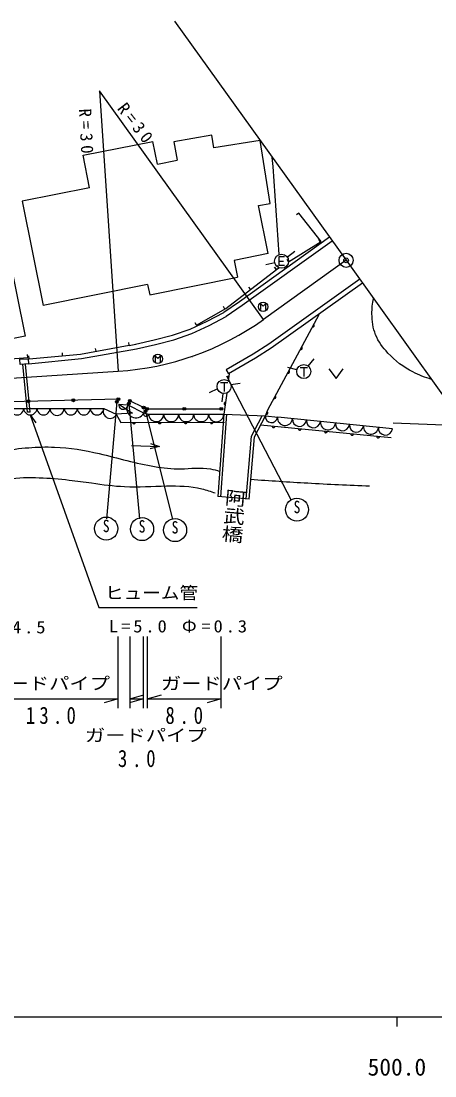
# Model space of a CAD drawing. Units: millimetres, scale not verified. Extents: x 40000 to 680000, y 20000 to 380000.
# Drawn here: x 527982 to 572045, y 198715 to 311177 of the extents above; entities that cross this region are included whole.
import ezdxf
from ezdxf.enums import TextEntityAlignment as Align

# ---------------------------------------------------------------- set-up
doc = ezdxf.new("R2010")
doc.units = ezdxf.units.MM
doc.header["$LTSCALE"] = 1000
doc.header["$PDMODE"] = 32
doc.header["$PDSIZE"] = 500
doc.layers.add('M-BGD', color=7, linetype='Continuous', lineweight=25)
doc.layers.add('M-TTL-BAND', color=7, linetype='Continuous', lineweight=25)
doc.layers.add('M-OTRS', color=6, linetype='Continuous')
doc.styles.add('@ＭＳ ゴシック', font='')
doc.styles.add('ＭＳ ゴシック', font='')
doc.styles.get('@ＭＳ ゴシック').set_extended_font_data('@MS Gothic')
doc.styles.get('ＭＳ ゴシック').set_extended_font_data('MS Gothic')

msp = doc.modelspace()

# ---------------------------------------------------------------- linework, layer by layer
at = {"layer": 'M-BGD'}
for p, q in [((542489, 295920), (542016, 298342)), ((548520, 297664), (548280, 299014)), ((553454, 298430), (548520, 297664)), ((542489, 295920), (544596, 296332)), ((554817, 295684), (554729, 296650)), ((555458, 286293), (554817, 295684)), ((535254, 293411), (528096, 291970)), ((528096, 291970), (530330, 280870)), ((554281, 286396), (553250, 291519)), ((557557, 290715), (557322, 290529)), ((559942, 287693), (557557, 290715)), ((556459, 285512), (559942, 287693)), ((559832, 287624), (559673, 287878)), ((562596, 285670), (553800, 279367)), ((556459, 285512), (556300, 285766)), ((556336, 286041), (557127, 286653)), ((549788, 280540), (555164, 284701)), ((555011, 285417), (554036, 285196)), ((555164, 284701), (554980, 284938)), ((555164, 284701), (555005, 284955)), ((555164, 284701), (555436, 284871)), ((555436, 284871), (555276, 285125)), ((555423, 285574), (555933, 285574)), ((541457, 283108), (530330, 280870)), ((552421, 282578), (552238, 282816)), ((546662, 278744), (549788, 280540)), ((549669, 280472), (549519, 280732)), ((546662, 278744), (546512, 279004)), ((539491, 276620), (539438, 276915)), ((539494, 276607), (540189, 276732)), ((528702, 275326), (528676, 275625)), ((528824, 275185), (534304, 275677)), ((532401, 275506), (532374, 275805)), ((534304, 275677), (539491, 276620)), ((535958, 275978), (535904, 276273)), ((519820, 274580), (528702, 275326)), ((528645, 269470), (528165, 274596)), ((528944, 269498), (528465, 274610)), ((528824, 275185), (528797, 275484)), ((558563, 274386), (559200, 275157)), ((549829, 273991), (550081, 273559)), ((549866, 273342), (556740, 260095)), ((550138, 273551), (550040, 272794)), ((557360, 273997), (556392, 274248)), ((557696, 274228), (558476, 274228)), ((558086, 274228), (558086, 273268)), ((549208, 272635), (549988, 272635)), ((549598, 272635), (549598, 271675)), ((550312, 272429), (551301, 272575)), ((548900, 271983), (548006, 271534)), ((549460, 271488), (549342, 270585)), ((549876, 271521), (549584, 269265)), ((538333, 270859), (523973, 270527)), ((538167, 270569), (537083, 258104)), ((538377, 270321), (539354, 270247)), ((539354, 270247), (541011, 269400)), ((539454, 270422), (540598, 258104)), ((541032, 269963), (539566, 270684)), ((523963, 269888), (536793, 269886)), ((528944, 269498), (528645, 269470)), ((528954, 269204), (529553, 268356)), ((536793, 269886), (538113, 269278)), ((538113, 269278), (538615, 268368)), ((541011, 269400), (541563, 269279)), ((541220, 269576), (544114, 258054)), ((541415, 269837), (549297, 269834)), ((541563, 269279), (549584, 269265)), ((549584, 269265), (548946, 260481)), ((549245, 260459), (549884, 269253)), ((549584, 269265), (553995, 269082)), ((553995, 269082), (555332, 268946)), ((567520, 267706), (555332, 268946)), ((538615, 268368), (549639, 268406)), ((567399, 266732), (553475, 268099)), ((539738, 265931), (542736, 265820)), ((552251, 260203), (548946, 260481)), ((538333, 237915), (538333, 245549)), ((539566, 245549), (539566, 237915)), ((541032, 237915), (541032, 245549)), ((541415, 245549), (541415, 237915)), ((549297, 237915), (549297, 245549)), ((523973, 238915), (538333, 238915)), ((538333, 238915), (536833, 238495)), ((541032, 238915), (539532, 238495)), ((539566, 238915), (541066, 239335)), ((539566, 238915), (541032, 238915)), ((541415, 238915), (542915, 239335)), ((541415, 238915), (549297, 238915)), ((549297, 238915), (547797, 238495))]:
    msp.add_line(p, q, dxfattribs=at)
for points in [[(544321, 311177), (562596, 285670), (575812, 267224)], [(553800, 279367), (536328, 303752), (538306, 273839)], [(502737, 301519), (505021, 271608), (506469, 271718), (520434, 272668), (526406, 273055), (538306, 273839)], [(535254, 293411), (534574, 296887), (542016, 298342)], [(548280, 299014), (544247, 298297), (544596, 296332)], [(553250, 291519), (554496, 291713), (553454, 298430)], [(560831, 288134), (551222, 281249), (549565, 280117)], [(561122, 287728), (551509, 280840), (549824, 279688)], [(554281, 286396), (550664, 285668), (551026, 283872)], [(556023, 286054), (555423, 286054), (555423, 285154), (556023, 285154)], [(541457, 283108), (541681, 281991), (551026, 283872)], [(564041, 283653), (554351, 276737), (552679, 275655), (549829, 273991)], [(564333, 283247), (554622, 276317), (552941, 275229), (550081, 273559)], [(540162, 276726), (542161, 277192), (544111, 277684), (545990, 278320), (547781, 279178), (549565, 280117)], [(553518, 280418), (553518, 281018), (553758, 280798), (553998, 281018), (553998, 280418)], [(540276, 276239), (542284, 276708), (544252, 277204), (546178, 277856), (548014, 278736), (549824, 279688)], [(553995, 269082), (554242, 269724), (557164, 275122), (559705, 279899)], [(558999, 278572), (559036, 278566), (559071, 278568), (559112, 278580), (559142, 278598), (559169, 278624), (559192, 278667), (559198, 278704), (559196, 278739), (559184, 278780), (559166, 278810), (559140, 278837)], [(528761, 274625), (534413, 275208), (540276, 276239)], [(557728, 276184), (557766, 276177), (557801, 276179), (557841, 276191), (557871, 276209), (557899, 276236), (557921, 276278), (557928, 276315), (557926, 276350), (557913, 276391), (557895, 276421), (557869, 276448)], [(542301, 274857), (542301, 275457), (542541, 275237), (542781, 275457), (542781, 274857)], [(550108, 273321), (550071, 273314), (550039, 273300), (550006, 273274), (549984, 273247), (549967, 273212), (549961, 273165), (549968, 273128), (549982, 273096), (550008, 273062), (550036, 273040), (550070, 273024)], [(556362, 273640), (556399, 273634), (556434, 273635), (556475, 273647), (556505, 273665), (556533, 273691), (556555, 273733), (556562, 273771), (556560, 273806), (556548, 273846), (556530, 273876), (556505, 273904)], [(560765, 274087), (561515, 273067), (562265, 274087)], [(554901, 270941), (554938, 270935), (554973, 270936), (555014, 270949), (555044, 270966), (555072, 270992), (555095, 271035), (555101, 271072), (555100, 271107), (555088, 271148), (555070, 271178), (555044, 271205)], [(538377, 270321), (539827, 269372), (538065, 269285)], [(549749, 270542), (549712, 270535), (549680, 270521), (549646, 270495), (549624, 270467), (549608, 270433), (549602, 270386), (549609, 270348), (549623, 270316), (549649, 270283), (549676, 270261), (549710, 270244)], [(528954, 269204), (536256, 248661), (546722, 248661)], [(551952, 260229), (552532, 266936), (553664, 269096)], [(552251, 260203), (552825, 266850), (553995, 269082)], [(554065, 269263), (554103, 269261), (554137, 269267), (554176, 269285), (554204, 269306), (554228, 269335), (554245, 269380), (554247, 269418), (554241, 269453), (554223, 269491), (554202, 269519), (554172, 269543)], [(539843, 268372), (539855, 268336), (539873, 268306), (539903, 268276), (539933, 268259), (539969, 268247), (540017, 268247), (540053, 268259), (540083, 268277), (540113, 268307), (540131, 268337), (540143, 268373)], [(542599, 268382), (542611, 268346), (542629, 268316), (542659, 268286), (542689, 268268), (542725, 268256), (542773, 268256), (542809, 268268), (542839, 268287), (542869, 268317), (542887, 268347), (542899, 268383)], [(545355, 268391), (545367, 268355), (545385, 268325), (545415, 268295), (545445, 268277), (545481, 268266), (545529, 268266), (545565, 268278), (545595, 268296), (545625, 268326), (545643, 268356), (545655, 268392)], [(548111, 268401), (548123, 268365), (548141, 268335), (548171, 268305), (548201, 268287), (548237, 268275), (548285, 268275), (548321, 268287), (548351, 268305), (548381, 268335), (548399, 268366), (548411, 268402)], [(554718, 267977), (554726, 267940), (554741, 267908), (554768, 267875), (554796, 267855), (554831, 267839), (554879, 267835), (554916, 267843), (554947, 267858), (554980, 267885), (555001, 267913), (555017, 267948)], [(557503, 267703), (557511, 267666), (557526, 267635), (557553, 267602), (557581, 267581), (557616, 267566), (557664, 267561), (557701, 267569), (557732, 267584), (557765, 267611), (557786, 267639), (557801, 267674)], [(567607, 268327), (573920, 268092), (575138, 268165)], [(560287, 267430), (560296, 267393), (560311, 267361), (560338, 267329), (560366, 267308), (560401, 267292), (560448, 267288), (560485, 267296), (560517, 267311), (560550, 267338), (560571, 267366), (560586, 267401)], [(563072, 267157), (563081, 267120), (563096, 267088), (563123, 267055), (563151, 267034), (563185, 267019), (563233, 267014), (563270, 267023), (563302, 267038), (563334, 267064), (563355, 267093), (563371, 267127)], [(565857, 266883), (565865, 266846), (565880, 266815), (565907, 266782), (565935, 266761), (565970, 266745), (566018, 266741), (566055, 266749), (566086, 266764), (566119, 266791), (566140, 266819), (566155, 266854)], [(541747, 266137), (542736, 265820), (541727, 265577)]]:
    msp.add_lwpolyline(points, dxfattribs=at)
for points in [[(523223, 276537), (521327, 285879), (526534, 286935), (528429, 277594)], [(528761, 274625), (527869, 274581), (527842, 275137), (528734, 275181)]]:
    msp.add_lwpolyline(points, close=True, dxfattribs=at)
for centre, radius in [((555723, 285574), 750), ((562596, 285670), 750), ((562596, 285670), 30), ((553758, 280718), 500), ((542541, 275157), 500), ((558086, 273808), 750), ((549598, 272215), 750), ((528760, 270638), 150), ((528760, 270638), 132), ((528760, 270638), 114), ((528760, 270638), 96), ((528760, 270638), 78), ((528760, 270638), 60), ((528760, 270638), 42), ((528760, 270638), 24), ((528760, 270638), 6), ((533547, 270748), 150), ((533547, 270748), 132), ((533547, 270748), 114), ((533547, 270748), 96), ((533547, 270748), 78), ((533547, 270748), 60), ((533547, 270748), 42), ((533547, 270748), 24), ((533547, 270748), 6), ((538167, 270569), 150), ((538167, 270569), 90), ((538167, 270569), 30), ((538333, 270859), 150), ((538333, 270859), 132), ((538333, 270859), 114), ((538333, 270859), 96), ((538333, 270859), 78), ((538333, 270859), 60), ((538333, 270859), 42), ((538333, 270859), 24), ((538333, 270859), 6), ((539454, 270422), 150), ((539454, 270422), 90), ((539566, 270684), 150), ((539454, 270422), 30), ((539566, 270684), 132), ((539566, 270684), 114), ((539566, 270684), 96), ((539566, 270684), 78), ((539566, 270684), 60), ((539566, 270684), 42), ((539566, 270684), 24), ((539566, 270684), 6), ((541032, 269963), 150), ((541032, 269963), 132), ((541032, 269963), 114), ((541032, 269963), 96), ((541032, 269963), 78), ((541032, 269963), 60), ((541032, 269963), 42), ((541032, 269963), 24), ((541032, 269963), 6), ((541415, 269837), 150), ((541415, 269837), 132), ((541415, 269837), 114), ((541415, 269837), 96), ((541415, 269837), 78), ((545356, 269835), 150), ((545356, 269835), 132), ((545356, 269835), 114), ((545356, 269835), 96), ((545356, 269835), 78), ((549297, 269834), 150), ((549297, 269834), 132), ((549297, 269834), 114), ((549297, 269834), 96), ((549297, 269834), 78), ((541220, 269576), 150), ((541220, 269576), 90), ((541220, 269576), 30), ((541415, 269837), 60), ((541415, 269837), 42), ((541415, 269837), 24), ((541415, 269837), 6), ((545356, 269835), 60), ((545356, 269835), 42), ((545356, 269835), 24), ((545356, 269835), 6), ((549297, 269834), 60), ((549297, 269834), 42), ((549297, 269834), 24), ((549297, 269834), 6), ((557361, 259087), 1231), ((537041, 257066), 1231), ((540858, 257016), 1231), ((544373, 256915), 1231)]:
    msp.add_circle(centre, radius, dxfattribs=at)
for centre, radius, start, end in [((536359, 303775), 29998, 273.722, 305.5486), ((536538, 303272), 29486, 289.0153, 289.20964), ((538876, 270283), 500, 175.64604, 355.64604), ((540200, 269815), 950, 152.94325, 332.94325), ((527563, 269888), 700, 179.99175, 359.99175), ((528963, 269887), 700, 179.99175, 359.99175), ((530363, 269887), 700, 179.99175, 359.99175), ((531813, 269887), 750, 179.99175, 359.99175), ((533263, 269887), 700, 179.99175, 359.99175), ((534663, 269887), 700, 179.99175, 359.99175), ((536063, 269886), 700, 179.99175, 359.99175), ((537474, 269572), 750, 155.25744, 335.25744), ((541304, 269335), 300, 167.57599, 347.57599), ((542363, 269277), 800, 179.90662, 359.90662), ((543963, 269275), 800, 179.90662, 359.90662), ((545563, 269272), 800, 179.90662, 359.90662), ((547163, 269269), 800, 179.90662, 359.90662), ((548763, 269267), 800, 179.90662, 359.90662), ((554642, 269016), 650, 174.20016, 354.20016), ((556079, 268870), 800, 174.19172, 354.19172), ((557622, 268713), 750, 174.19172, 354.19172), ((559114, 268562), 750, 174.19172, 354.19172), ((560656, 268405), 800, 174.19172, 354.19172), ((562198, 268248), 750, 174.19172, 354.19172), ((563690, 268096), 750, 174.19172, 354.19172), ((565232, 267939), 800, 174.19172, 354.19172), ((566774, 267782), 750, 174.19172, 354.19172)]:
    msp.add_arc(centre, radius, start, end, dxfattribs=at)
for points, knots in [([(571687, 272982), (570999, 273173), (570335, 273438), (569696, 273766), (568707, 274261), (567818, 274958), (567042, 275783), (566503, 276364), (566029, 277006), (565733, 277729), (565456, 278429), (565353, 279193), (565344, 279958), (565343, 280515), (565395, 281065), (565510, 281603)], [0, 0, 0, 0, 1, 1, 1, 2, 2, 2, 3, 3, 3, 4, 4, 4, 5, 5, 5, 5]), ([(505091, 259740), (505497, 259910), (505903, 260081), (506280, 260300), (507063, 260757), (507717, 261425), (508474, 261930), (509496, 262614), (510705, 263001), (511922, 263247), (513719, 263634), (515561, 263656), (517377, 263874), (519283, 264076), (521143, 264503), (523019, 264877), (524930, 265227), (526848, 265542), (528787, 265692), (529705, 265764), (530627, 265795), (531546, 265755), (533149, 265692), (534742, 265432), (536310, 265065), (538282, 264603), (540213, 263993), (542203, 263686), (543112, 263524), (544033, 263420), (544962, 263435), (546035, 263453), (547120, 263631), (548159, 263435), (548490, 263373), (548816, 263272), (549141, 263172)], [0, 0, 0, 0, 1, 1, 1, 2, 2, 2, 3, 3, 3, 4, 4, 4, 5, 5, 5, 6, 6, 6, 7, 7, 7, 8, 8, 8, 9, 9, 9, 10, 10, 10, 11, 11, 11, 12, 12, 12, 12]), ([(506280, 260300), (506717, 260174), (507154, 260047), (507597, 259987), (508501, 259865), (509431, 260023), (510355, 260112), (511678, 260241), (512988, 260230), (514305, 260238), (515331, 260257), (516359, 260265), (517377, 260363), (519092, 260518), (520783, 260902), (522455, 261366), (523830, 261743), (525192, 262170), (526593, 262369), (527686, 262528), (528805, 262537), (529916, 262495), (530987, 262458), (532052, 262371), (533113, 262244), (533909, 262148), (534701, 262038), (535495, 261930), (536662, 261764), (537832, 261597), (539006, 261554), (540484, 261486), (541964, 261592), (543457, 261617), (544724, 261638), (546000, 261601), (547219, 261303), (547706, 261185), (548183, 261025), (548661, 260865)], [0, 0, 0, 0, 1, 1, 1, 2, 2, 2, 3, 3, 3, 4, 4, 4, 5, 5, 5, 6, 6, 6, 7, 7, 7, 8, 8, 8, 9, 9, 9, 10, 10, 10, 11, 11, 11, 12, 12, 12, 13, 13, 13, 13]), ([(552434, 262327), (554457, 262186), (556480, 262046), (558504, 261930), (560697, 261806), (562892, 261711), (565087, 261617)], [0, 0, 0, 0, 1, 1, 1, 2, 2, 2, 2])]:
    msp.add_open_spline(points, degree=3, knots=knots, dxfattribs=at)
at = {"layer": 'M-OTRS'}
msp.add_point((562596, 285670), dxfattribs=at)
at = {"layer": 'M-TTL-BAND'}
for p, q in [((40000, 205000), (579000, 205000)), ((568000, 205000), (568000, 204000))]:
    msp.add_line(p, q, dxfattribs=at)

# ---------------------------------------------------------------- texts
at = {"layer": 'M-BGD', "style": '@ＭＳ ゴシック', "width": 0.85}
msp.add_text('阿武橋', height=1672, rotation=265, dxfattribs=at).set_placement((549567, 261412), align=Align.BOTTOM_LEFT)
at = {"layer": 'M-BGD', "style": 'ＭＳ ゴシック'}
for s, width, p in [('S', 0.8, (557001, 258318)), ('S', 0.8, (536681, 256296)), ('S', 0.8, (540498, 256246)), ('S', 0.8, (544013, 256146)), ('ヒューム管', 1.1, (536922, 249161)), ('ガードパイプ', 1.2, (524478, 239502)), ('ガードパイプ', 1.2, (542866, 239502)), ('ガードパイプ', 1.2, (534774, 233973))]:
    msp.add_text(s, height=1320, dxfattribs=dict(at, width=width)).set_placement(p, align=Align.BOTTOM_LEFT)
at = {"layer": 'M-BGD', "char_height": 1320, "attachment_point": 7, "style": 'ＭＳ ゴシック'}
for insert, rotation in [((538125, 301815), 307.9), ((534113, 301815), 273)]:
    msp.add_mtext('\\T1.45;R=30', dxfattribs=dict(at, insert=insert, rotation=rotation))
at = {"layer": 'M-BGD', "attachment_point": 7, "style": 'ＭＳ ゴシック'}
for s, insert, char_height in [('\\T1.31;\\W1.1;L=4.5\\~Φ=4.5', (515870, 245855), 1320), ('\\T1.31;\\W1.1;L=5.0\\~Φ=0.3', (537334, 245955), 1320), ('\\T1.45;\\W0.8;13.0', (528478, 236217), 1833), ('\\T1.51;\\W0.8;8.0', (543347, 236217), 1833), ('\\T1.51;\\W0.8;3.0', (538291, 231619), 1833)]:
    msp.add_mtext(s, dxfattribs=dict(at, insert=insert, char_height=char_height))
at = {"layer": 'M-TTL-BAND', "style": 'ＭＳ ゴシック'}
msp.add_text('500.0', height=1833, dxfattribs=at).set_placement((568000, 198195), align=Align.BOTTOM_CENTER)

doc.saveas('drawing.dxf')
